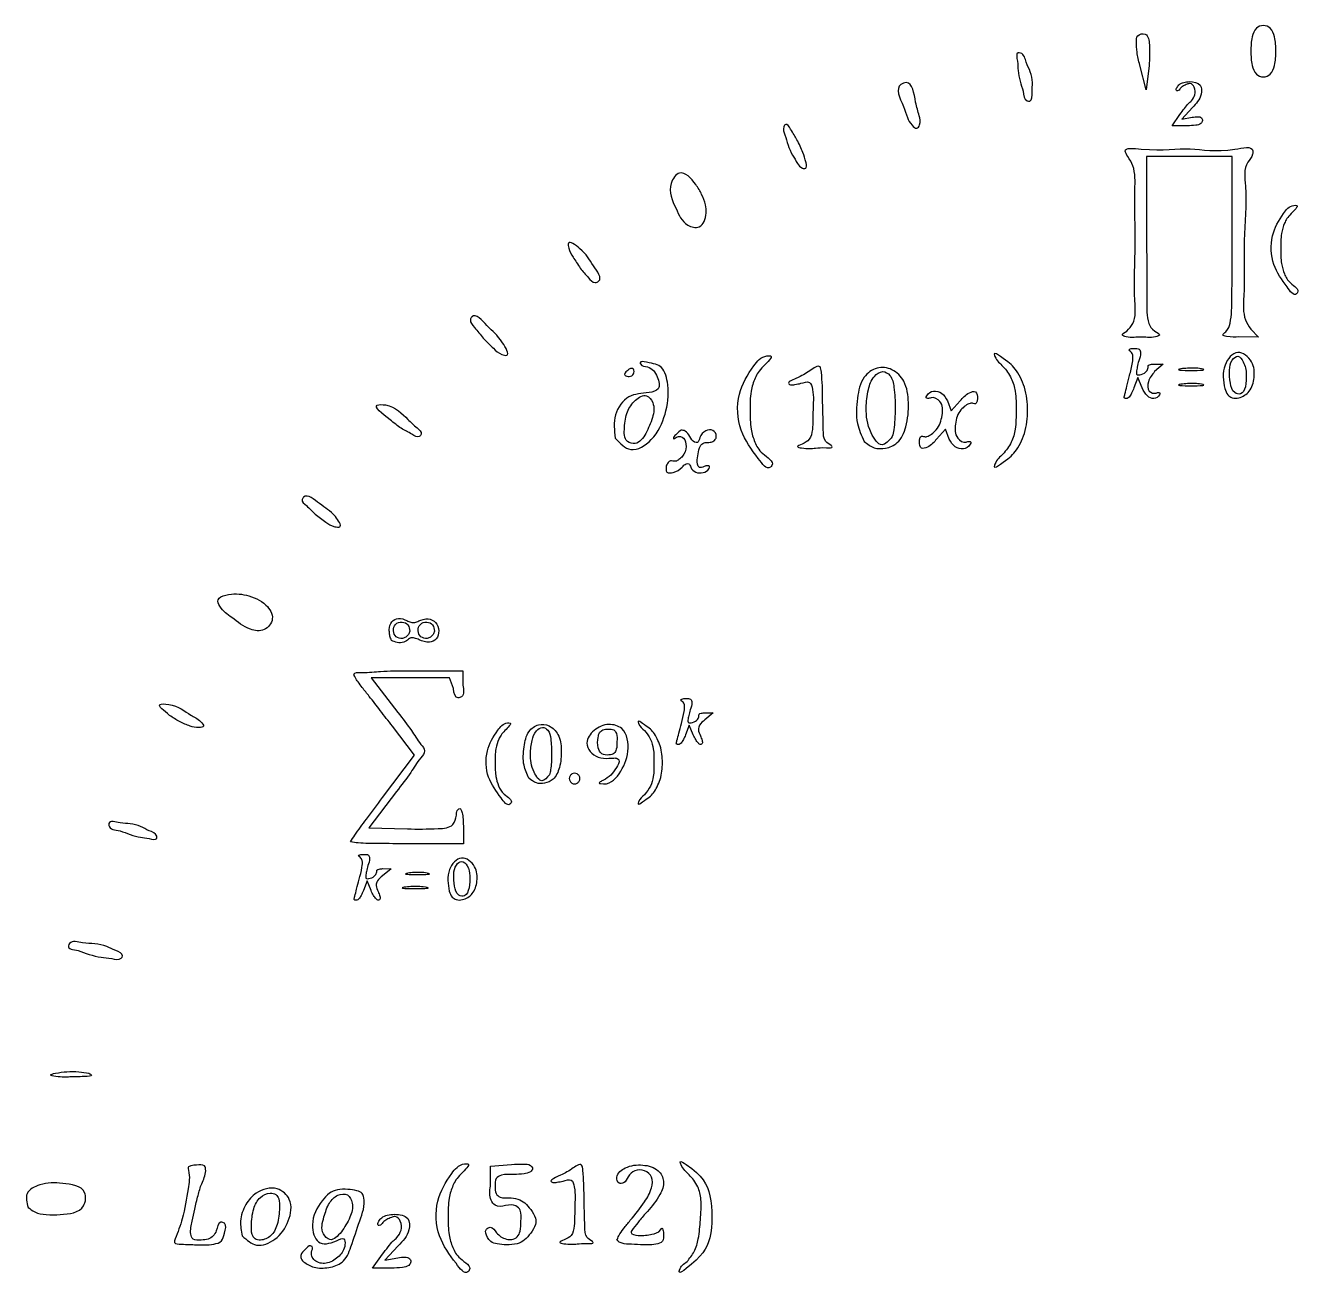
# Model space of a CAD drawing. Extents: x 376 to 676, y 43 to 343.
# Drawn here: x 375.6 to 528.4, y 193.4 to 343.2 of the extents above; entities that cross this region are included whole.
import ezdxf

# ---------------------------------------------------------------- set-up
doc = ezdxf.new("R2010")
doc.units = 0
doc.layers.get('0').update_dxf_attribs({"linetype": 'CONTINUOUS'})

msp = doc.modelspace()

# ---------------------------------------------------------------- linework, layer by layer
at = {"color": 7}
for p, q in [((522.54784, 340.167522), (522.54784, 340.167522)), ((510.015649, 335.544234), (509.228729, 338.490809)), ((510.353243, 338.463501), (510.015649, 335.544234)), ((495.251419, 335.371429), (495.251419, 335.371429)), ((480.921078, 333.537292), (480.921078, 333.537292)), ((515.558183, 333.414305), (514.286264, 332.017376)), ((513.106603, 331.217423), (514.052894, 332.585331)), ((514.286264, 332.017376), (515.516866, 332.244443)), ((514.927049, 331.217423), (513.106603, 331.217423)), ((467.594911, 327.683218), (467.594911, 327.683218)), ((515.181247, 327.53253), (510.035094, 327.53253)), ((510.035094, 327.53253), (510.035094, 317.425185)), ((520.327428, 327.53253), (515.181247, 327.53253)), ((520.327428, 317.334693), (520.327428, 327.53253)), ((453.629709, 321.290356), (453.629709, 321.290356)), ((442.149897, 314.134248), (442.149897, 314.134248)), ((526.887176, 311.896437), (526.887176, 311.896423)), ((430.487261, 305.753761), (430.487261, 305.753761)), ((507.69804, 306.600808), (507.69804, 306.600806)), ((523.459897, 305.883772), (521.110538, 305.898419)), ((522.539966, 306.830633), (523.459897, 305.883772)), ((512.048834, 302.62881), (511.007829, 301.735791)), ((511.015562, 302.644163), (512.048834, 302.62881)), ((447.445148, 301.407572), (447.445148, 301.407572)), ((509.00693, 301.047318), (508.539627, 299.780635)), ((509.509935, 299.780635), (509.00693, 301.047318)), ((514.174419, 302.068178), (514.174419, 302.068178)), ((514.174419, 300.22573), (514.174419, 300.22573)), ((519.421241, 299.695776), (519.421241, 299.695776)), ((521.896809, 299.906167), (521.896809, 299.906167)), ((486.188558, 298.219886), (486.629784, 297.027179)), ((486.629784, 297.027179), (487.709171, 298.219886)), ((507.35545, 298.629109), (507.35545, 298.629137)), ((419.344874, 295.955279), (419.344874, 295.955256)), ((485.949742, 294.840772), (484.870354, 293.648059)), ((486.390968, 293.648059), (485.949742, 294.840772)), ((446.34657, 293.756833), (446.34657, 293.756833)), ((450.021244, 294.323665), (450.021244, 294.323665)), ((476.185191, 293.366421), (476.185191, 293.366421)), ((479.560372, 293.952198), (479.560372, 293.952198)), ((482.811148, 293.359224), (482.811148, 293.359224)), ((468.751712, 293.053188), (468.751712, 293.053188)), ((492.832126, 291.832777), (492.832126, 291.832777)), ((452.452165, 290.422829), (452.452165, 290.422829)), ((463.480986, 291.326911), (463.480986, 291.326897)), ((410.370207, 284.628205), (410.370207, 284.628205)), ((400.373727, 272.249155), (400.373727, 272.249209)), ((421.707469, 270.603882), (421.707469, 270.603882)), ((424.669814, 270.603882), (424.669814, 270.603882)), ((419.529814, 269.50451), (419.529814, 269.504493)), ((421.548719, 265.836832), (428.081684, 265.836832)), ((428.081684, 265.836832), (428.058259, 264.14406)), ((421.786943, 264.990445), (417.087999, 264.990445)), ((417.087999, 264.990445), (420.283771, 260.840903)), ((426.485914, 264.990445), (421.786943, 264.990445)), ((426.928467, 263.720868), (426.485914, 264.990445)), ((392.908864, 260.511474), (392.908864, 260.511564)), ((458.096327, 260.798164), (457.08188, 259.953408)), ((457.119161, 260.812246), (458.096327, 260.798164)), ((422.275469, 255.732342), (419.622524, 259.197611)), ((455.219608, 259.345148), (454.777704, 258.181374)), ((455.695322, 258.181374), (455.219608, 259.345148)), ((446.543589, 257.372988), (446.543589, 257.372988)), ((453.657847, 257.12339), (453.657847, 257.123396)), ((418.43403, 250.645233), (422.275469, 255.732342)), ((435.994038, 252.959695), (435.994009, 252.959695)), ((438.457668, 253.38727), (438.457668, 253.38727)), ((440.83048, 252.929466), (440.83048, 252.929466)), ((444.928939, 252.720825), (444.928939, 252.720825)), ((420.131258, 251.392888), (416.782973, 247.004778)), ((432.645499, 250.62462), (432.645499, 250.624603)), ((449.837884, 250.993857), (449.837884, 250.993857)), ((386.964051, 246.674361), (386.964051, 246.674361)), ((416.782973, 247.004778), (421.446075, 246.884695)), ((428.134657, 247.216374), (428.134657, 245.100413)), ((414.592506, 245.329273), (414.59259, 245.329273)), ((428.134657, 245.100413), (421.363581, 245.100413)), ((419.459287, 242.109905), (418.444839, 241.265149)), ((418.48212, 242.123988), (419.459287, 242.109905)), ((421.469443, 241.594793), (421.469443, 241.594793)), ((416.582567, 240.656889), (416.140664, 239.493115)), ((417.058281, 239.493115), (416.582567, 240.656889)), ((421.038687, 239.901293), (421.038687, 239.901293)), ((415.020778, 238.435131), (415.020778, 238.435137)), ((426.431389, 239.415126), (426.431389, 239.415126)), ((428.807333, 239.810508), (428.807333, 239.810508)), ((381.960928, 232.290801), (381.960928, 232.290801)), ((379.220945, 217.605311), (379.220945, 217.606496)), ((431.372141, 206.456757), (433.900936, 206.65788)), ((431.372141, 204.042168), (431.372141, 206.456757)), ((375.938221, 201.500498), (375.938221, 201.500498)), ((405.502354, 198.665587), (405.502354, 198.665587)), ((393.568107, 197.719109), (393.568107, 197.719109)), ((401.618101, 198.085129), (401.618101, 198.085129)), ((413.507926, 198.562042), (413.507926, 198.562042)), ((431.004095, 197.883834), (431.004095, 197.883834)), ((440.222968, 197.596128), (440.222968, 197.596128)), ((446.544944, 197.559002), (446.544944, 197.559041)), ((417.246693, 194.206879), (418.435046, 195.875752)), ((420.325398, 196.887127), (418.728134, 195.18284)), ((408.955738, 194.975232), (408.955738, 194.975232)), ((419.532777, 194.206879), (417.246693, 194.206879)), ((418.728134, 195.18284), (420.27347, 195.459867)), ((427.246786, 194.798987), (427.246786, 194.798976)), ((454.949013, 194.991714), (454.948844, 194.991714))]:
    msp.add_line(p, q, dxfattribs=at)
for points, knots in [([(509.228729, 338.490809), (509.106058, 339.013236), (508.886121, 339.949897), (508.799562, 341.095214), (508.857718, 342.163692), (510.25557, 342.440091), (510.455289, 340.39206), (510.392997, 339.214808), (510.353243, 338.463501)], [0, 0, 0, 0, 1.594136, 2.858129, 3.566233, 4.481511, 5.869406, 8.317456, 8.317456, 8.317456, 8.317456]), ([(522.54784, 340.167522), (522.566064, 340.736976), (522.596392, 341.684671), (523.044471, 342.945178), (524.048531, 343.384006), (525.054063, 342.945178), (525.495518, 341.684675), (525.582251, 340.167522), (525.495517, 338.650369), (525.054063, 337.389866), (524.048531, 336.951037), (523.044471, 337.389866), (522.596392, 338.650374), (522.566064, 339.598068), (522.54784, 340.167522)], [0, 0, 0, 0, 1.720431, 2.863167, 3.7646, 4.666039, 5.808782, 7.529213, 9.249643, 10.392386, 11.293826, 12.195259, 13.337996, 15.058425, 15.058425, 15.058425, 15.058425]), ([(495.251419, 335.371429), (495.126308, 335.759863), (494.868053, 336.561671), (494.596552, 337.82436), (494.643232, 338.797429), (494.329634, 340.062202), (495.350394, 339.907554), (495.580017, 338.789482), (496.163659, 337.716414), (496.416813, 336.410185), (496.271742, 335.393825), (496.383585, 334.107714), (495.363443, 334.250657), (495.301468, 334.870697), (495.251419, 335.371429)], [0, 0, 0, 0, 1.236094, 2.551552, 3.67586, 4.69159, 4.995768, 6.28647, 7.543541, 8.858998, 9.999645, 11.102042, 11.401255, 12.657041, 12.657041, 12.657041, 12.657041]), ([(480.921078, 333.537292), (480.41451, 334.602325), (479.782686, 335.9307), (481.989114, 336.768267), (482.244044, 334.144828), (482.738518, 332.650728), (483.028177, 331.532343), (482.477298, 330.717972), (481.753288, 331.422729), (481.308932, 332.272185), (481.060237, 333.083382), (480.921078, 333.537292)], [0, 0, 0, 0, 2.661955, 3.320156, 5.927989, 7.610606, 8.7141, 9.246435, 9.907867, 11.00388, 12.396298, 12.396298, 12.396298, 12.396298]), ([(514.052894, 332.585331), (514.230256, 332.827589), (514.558662, 333.276155), (514.993399, 333.849311), (515.531643, 334.27925), (515.900239, 334.9511), (515.887551, 335.771889), (515.375041, 336.376238), (514.857618, 336.20055), (514.469037, 336.002838), (514.078183, 335.760562), (513.880848, 335.361357), (513.508718, 335.459514), (513.736409, 335.886901), (513.967598, 336.237956), (514.559358, 336.467772), (515.378679, 336.561755), (516.664165, 336.353866), (516.679478, 334.625051), (515.991604, 333.882302), (515.558183, 333.414305)], [0, 0, 0, 0, 0.902069, 1.670279, 2.143388, 2.958593, 3.862453, 4.515804, 4.898326, 5.36831, 5.845049, 6.306403, 6.428634, 6.817756, 7.269946, 7.850244, 8.559029, 9.871396, 10.979569, 12.86717, 12.86717, 12.86717, 12.86717]), ([(515.516866, 332.244443), (515.743564, 332.282033), (516.108141, 332.342486), (516.641766, 332.248676), (516.81299, 331.819001), (516.523836, 331.379983), (515.811044, 331.247416), (515.264299, 331.228865), (514.927049, 331.217423)], [0, 0, 0, 0, 0.698623, 1.123525, 1.478883, 1.882252, 2.518455, 3.542622, 3.542622, 3.542622, 3.542622]), ([(467.594911, 327.683218), (467.396871, 328.089313), (467.009157, 328.884346), (466.765498, 330.03814), (466.362364, 330.901966), (466.891931, 331.627887), (467.552252, 330.460068), (468.16376, 329.589149), (468.837317, 328.072785), (469.161608, 327.113427), (469.360086, 326.021824), (468.574958, 326.142823), (468.139147, 326.808373), (467.796985, 327.35839), (467.594911, 327.683218)], [0, 0, 0, 0, 1.343567, 2.630376, 3.60412, 3.967996, 4.766687, 6.269196, 7.962766, 9.249575, 9.907716, 10.307477, 11.106074, 12.258037, 12.258037, 12.258037, 12.258037]), ([(507.69804, 306.600806), (507.957592, 306.888972), (508.845776, 307.875075), (508.458819, 311.699185), (508.823668, 316.89993), (508.551136, 322.200527), (508.741444, 326.01433), (507.935032, 327.322947), (507.053937, 328.687288), (511.659497, 328.079828), (515.046789, 328.811489), (518.907278, 327.868853), (522.867257, 328.905038), (522.771642, 327.524691), (521.618334, 326.467421), (522.161226, 322.607629), (521.576334, 317.448239), (521.863974, 312.139), (521.53471, 308.36078), (522.304371, 307.189243), (522.539966, 306.830633)], [0, 0, 0, 0, 1.134304, 3.881572, 10.611012, 17.17381, 20.073505, 21.342678, 22.065624, 24.016744, 29.86955, 35.23957, 37.39711, 37.821396, 38.945249, 41.809631, 48.341712, 55.01153, 57.880106, 59.145531, 59.145531, 59.145531, 59.145531]), ([(453.629709, 321.290356), (453.164777, 322.270605), (452.458693, 323.759289), (454.182985, 326.283848), (455.925236, 324.401911), (456.710149, 323.043759), (457.18094, 321.838064), (457.335227, 320.501558), (456.730057, 318.755697), (454.489524, 319.304326), (453.964134, 320.517891), (453.629709, 321.290356)], [0, 0, 0, 0, 3.079084, 4.676146, 7.04802, 8.451791, 9.772504, 10.783606, 12.616193, 13.999992, 16.423342, 16.423342, 16.423342, 16.423342]), ([(526.887176, 311.896423), (526.272992, 312.749495), (524.982056, 314.542542), (524.835254, 317.985644), (526.13835, 320.308448), (527.189951, 321.678779), (528.440631, 321.691934), (527.09665, 320.488199), (526.590862, 319.63978), (526.117899, 318.107151), (526.158145, 316.488233), (526.126073, 314.854842), (526.554569, 313.407371), (527.119086, 312.330141), (528.483248, 311.560651), (527.723374, 310.709471), (527.276753, 311.343441), (526.887176, 311.896437)], [0, 0, 0, 0, 3.11399, 6.545213, 9.551255, 11.102764, 11.435604, 12.611005, 14.001543, 15.29242, 17.108598, 18.90508, 20.177048, 21.487873, 22.921393, 23.127613, 24.53596, 24.53596, 24.53596, 24.53596]), ([(442.149897, 314.134248), (441.852041, 314.588228), (441.332974, 315.379368), (440.787507, 316.264052), (440.599085, 317.628386), (442.871059, 316.006611), (443.277151, 314.941185), (444.961016, 312.759342), (443.71253, 312.2969), (442.978965, 313.17102), (442.463684, 313.769683), (442.149897, 314.134248)], [0, 0, 0, 0, 1.600905, 2.78986, 3.365902, 4.834724, 7.521579, 9.445858, 9.902665, 10.870573, 12.377911, 12.377911, 12.377911, 12.377911]), ([(510.035094, 317.425185), (510.072255, 315.126756), (510.124482, 311.896482), (510.027108, 307.930284), (510.742123, 306.692718), (511.869438, 306.123049), (510.557629, 305.72754), (509.369461, 306.005838), (508.155778, 305.72841), (506.873446, 306.122087), (507.388315, 306.420996), (507.69804, 306.600808)], [0, 0, 0, 0, 7.060001, 9.922319, 11.068791, 11.807243, 12.296352, 14.06604, 15.835728, 16.324837, 17.06329, 17.06329, 17.06329, 17.06329]), ([(521.110538, 305.898419), (520.684255, 305.867528), (520.117248, 305.826438), (518.968718, 306.094021), (519.843746, 306.687697), (520.251392, 308.088887), (520.300046, 311.875938), (520.316259, 315.108183), (520.327428, 317.334693)], [0, 0, 0, 0, 1.469664, 1.954827, 2.486009, 3.619227, 6.671357, 13.428203, 13.428203, 13.428203, 13.428203]), ([(430.487261, 305.753761), (430.169216, 306.17172), (429.652403, 306.850891), (428.792064, 307.745705), (429.476111, 308.936024), (431.408573, 306.661752), (432.384622, 306.065837), (433.846098, 303.498506), (432.441186, 303.835361), (431.63529, 304.632548), (430.909225, 305.341653), (430.487261, 305.753761)], [0, 0, 0, 0, 1.659672, 2.696918, 3.097473, 5.175799, 7.968172, 9.551558, 10.128405, 11.388097, 13.136017, 13.136017, 13.136017, 13.136017]), ([(492.832126, 291.832777), (493.200928, 292.288883), (493.91299, 293.169505), (494.409702, 295.030701), (494.403574, 297.090726), (494.413628, 299.165868), (493.902111, 300.993655), (492.91828, 302.392501), (492.016385, 303.046281), (491.662975, 304.155537), (493.300353, 303.007246), (494.355781, 302.241202), (495.619245, 299.741134), (495.87944, 297.093555), (495.619307, 294.445741), (494.355573, 291.946283), (493.300891, 291.178615), (491.662471, 290.032587), (492.018063, 291.137104), (492.465928, 291.519836), (492.832126, 291.832777)], [0, 0, 0, 0, 1.74162, 3.362613, 5.643746, 7.924878, 9.545871, 11.28749, 12.822855, 13.165266, 13.995462, 16.308094, 18.758081, 21.544669, 24.331258, 26.781246, 29.093876, 29.924071, 30.266482, 31.801844, 31.801844, 31.801844, 31.801844]), ([(507.35545, 298.629137), (507.385698, 298.763512), (507.48727, 299.214742), (507.711372, 300.089308), (508.037437, 301.351578), (508.331717, 302.554543), (508.479448, 303.604546), (508.243207, 304.079976), (507.842068, 304.307331), (508.187334, 304.53583), (508.57221, 304.459277), (509.208361, 304.568196), (509.420768, 303.783747), (509.107624, 303.118099), (508.938296, 302.32581), (508.845982, 301.823523), (508.804602, 301.259284), (509.552377, 301.395484), (510.034946, 301.668877), (510.257501, 302.136149), (510.204174, 302.514852), (510.608738, 302.626426), (510.861856, 302.637461), (511.015562, 302.644163)], [0, 0, 0, 0, 0.413139, 1.387316, 2.711759, 4.302309, 5.189508, 5.701037, 5.969981, 6.1604, 6.633302, 7.260798, 7.699267, 8.693206, 9.475508, 10.065821, 10.346372, 10.897981, 11.646725, 12.14376, 12.350054, 12.666312, 13.15529, 13.15529, 13.15529, 13.15529]), ([(519.421241, 299.695776), (519.261638, 300.631965), (518.981443, 302.275521), (520.87313, 304.675663), (522.93975, 302.991082), (523.041242, 301.078834), (522.571166, 299.342205), (521.350952, 298.557917), (520.350326, 298.520344), (519.68666, 298.957134), (519.518785, 299.424318), (519.421241, 299.695776)], [0, 0, 0, 0, 2.830463, 4.969111, 6.975744, 8.878044, 10.607953, 12.091376, 12.876613, 13.484775, 14.328258, 14.328258, 14.328258, 14.328258]), ([(446.34657, 293.756833), (446.232325, 294.692698), (446.007314, 296.535932), (447.783043, 299.104117), (449.880695, 299.07929), (451.830896, 299.526914), (451.436665, 301.296481), (450.60607, 302.388696), (449.428685, 302.363832), (449.274658, 303.036651), (450.745166, 302.692889), (452.147952, 302.524378), (452.881245, 299.584595), (452.4713, 296.62872), (451.177866, 293.645507), (448.211513, 291.765201), (446.930173, 293.133584), (446.34657, 293.756833)], [0, 0, 0, 0, 2.789414, 5.49389, 7.962245, 9.128041, 10.55239, 12.238308, 13.138571, 13.294314, 14.037825, 15.958168, 18.152253, 21.695624, 25.146464, 27.887777, 30.180679, 30.180679, 30.180679, 30.180679]), ([(463.480986, 291.326897), (462.685126, 292.3978), (461.018854, 294.639923), (460.822584, 299.001731), (462.520208, 301.934954), (463.879924, 303.638757), (465.484828, 303.658785), (463.757957, 302.141), (463.098191, 301.079205), (462.484878, 299.146358), (462.536237, 297.106464), (462.494953, 295.049107), (463.052239, 293.222713), (463.782949, 291.873111), (465.548212, 290.902524), (464.561105, 289.83051), (463.98441, 290.629465), (463.480986, 291.326911)], [0, 0, 0, 0, 3.949209, 8.268352, 12.073793, 14.06232, 14.493545, 15.986697, 17.753235, 19.381868, 21.668049, 23.929432, 25.533957, 27.198876, 29.022255, 29.285197, 31.091799, 31.091799, 31.091799, 31.091799]), ([(468.751712, 293.053188), (469.074416, 293.209885), (469.782885, 293.553902), (470.080263, 295.198742), (470.002125, 297.203852), (470.190568, 298.962652), (469.738155, 300.725631), (468.663084, 300.309103), (467.95387, 300.216209), (467.465147, 300.097594), (466.81711, 300.391723), (468.648866, 301.202865), (469.255218, 301.527436), (470.958448, 302.738904), (471.100317, 301.24279), (471.201798, 299.871577), (471.200994, 297.451219), (471.296749, 295.401719), (471.291741, 293.354829), (472.06076, 293.044189), (472.512738, 292.55802), (471.204121, 292.658203), (470.292015, 292.544799), (469.248477, 292.461691), (467.929709, 292.728083), (468.458576, 292.937252), (468.751712, 293.053188)], [0, 0, 0, 0, 1.021716, 2.243089, 4.60041, 7.068556, 7.989887, 9.006442, 9.750597, 10.272055, 10.491892, 11.570395, 13.486087, 14.785471, 15.435379, 17.090375, 19.405638, 22.345439, 23.802406, 24.615576, 24.794251, 25.479468, 26.801615, 28.458923, 28.970266, 29.606135, 29.606135, 29.606135, 29.606135]), ([(521.896809, 299.906167), (521.957175, 300.424985), (522.077301, 301.457409), (521.847838, 302.687383), (521.06004, 303.857754), (520.094225, 303.013834), (519.945353, 301.806539), (520.046404, 300.491195), (520.334918, 299.22514), (521.518982, 298.878256), (521.756604, 299.524726), (521.896809, 299.906167)], [0, 0, 0, 0, 1.537921, 3.060394, 3.985465, 4.803983, 6.032756, 7.620065, 8.852551, 9.56641, 10.593823, 10.593823, 10.593823, 10.593823]), ([(447.445148, 301.407572), (447.468087, 301.469071), (447.526749, 301.626337), (447.748288, 301.823459), (447.998246, 302.019717), (448.285638, 302.158087), (448.570214, 302.042717), (448.627352, 301.744029), (448.5513, 301.450761), (448.332718, 301.209793), (448.025554, 301.130707), (447.758619, 301.176211), (447.5238, 301.242004), (447.467591, 301.360326), (447.445148, 301.407572)], [0, 0, 0, 0, 0.194821, 0.498201, 0.861155, 1.168674, 1.396313, 1.668338, 1.987647, 2.291025, 2.59494, 2.88907, 3.116708, 3.268021, 3.268021, 3.268021, 3.268021]), ([(476.185191, 293.366421), (475.862793, 294.071323), (475.111644, 295.713656), (475.308841, 298.41508), (475.80672, 300.986923), (477.644232, 302.381927), (479.68761, 302.142145), (481.269046, 300.482328), (481.585037, 297.893789), (481.3861, 295.370885), (480.468556, 293.180725), (478.837492, 292.467585), (477.317265, 292.467812), (476.569308, 293.061519), (476.185191, 293.366421)], [0, 0, 0, 0, 2.29161, 5.339166, 7.964593, 9.854019, 11.640424, 13.630269, 16.247183, 19.153204, 21.322053, 22.867601, 24.222489, 25.652887, 25.652887, 25.652887, 25.652887]), ([(479.560372, 293.952198), (479.62536, 294.220048), (479.787879, 294.889862), (479.874633, 296.042015), (479.944253, 297.752874), (479.833859, 299.511001), (479.555994, 301.228376), (478.342976, 301.963885), (477.14356, 301.062062), (476.58827, 299.452901), (476.337706, 297.063027), (476.586895, 294.877997), (478.23136, 292.350295), (479.146648, 293.453523), (479.560372, 293.952198)], [0, 0, 0, 0, 0.825713, 2.064872, 3.457756, 5.945506, 7.442227, 8.405038, 9.573993, 11.27656, 13.510092, 16.57543, 18.496681, 20.081453, 20.081453, 20.081453, 20.081453]), ([(511.007829, 301.735791), (510.718598, 301.37032), (510.200135, 300.715194), (510.091089, 299.315089), (511.058856, 299.041419), (511.449413, 299.277547), (511.706162, 299.172037), (511.491761, 298.737335), (510.94785, 298.363816), (509.97532, 298.821365), (509.68109, 299.427843), (509.509935, 299.780635)], [0, 0, 0, 0, 1.419255, 2.544092, 3.424989, 3.72869, 3.881708, 4.084741, 4.887048, 5.722332, 6.883924, 6.883924, 6.883924, 6.883924]), ([(514.174419, 302.068178), (514.43431, 302.097835), (514.984494, 302.160618), (515.852651, 302.130241), (516.386014, 302.145865), (517.112863, 301.939756), (516.081589, 301.875966), (515.407031, 301.877828), (514.722725, 301.872252), (513.703988, 301.944519), (514.039939, 302.032828), (514.174419, 302.068178)], [0, 0, 0, 0, 0.791608, 1.675814, 2.467441, 2.76611, 3.213552, 4.284946, 5.356361, 5.80381, 6.102478, 6.102478, 6.102478, 6.102478]), ([(482.811148, 293.359224), (482.816917, 293.495757), (482.826537, 293.723425), (483.035315, 294.046264), (483.364029, 293.920307), (483.788488, 293.920931), (484.307411, 294.266858), (485.143451, 294.974756), (485.617471, 296.393126), (485.651364, 298.125635), (484.412223, 298.778776), (483.896839, 298.456723), (483.545977, 298.576291), (483.815129, 299.129253), (484.467527, 299.528553), (485.626927, 299.231398), (485.991214, 298.575307), (486.188558, 298.219886)], [0, 0, 0, 0, 0.418444, 0.697756, 0.952827, 1.345057, 1.963592, 2.744859, 4.613899, 6.29405, 7.446109, 7.857945, 8.061464, 8.318122, 9.304705, 10.301749, 11.480353, 11.480353, 11.480353, 11.480353]), ([(508.539627, 299.780635), (508.449326, 299.563722), (508.288754, 299.178009), (508.03451, 298.748758), (507.755825, 298.481661), (507.548007, 298.529277), (507.409192, 298.547441), (507.369583, 298.607631), (507.35545, 298.629109)], [0, 0, 0, 0, 0.698728, 1.242471, 1.54351, 1.725339, 1.859689, 1.934222, 1.934222, 1.934222, 1.934222]), ([(514.174419, 300.22573), (514.43431, 300.255388), (514.984493, 300.318172), (515.852652, 300.287795), (516.386014, 300.303417), (517.112863, 300.097307), (516.081589, 300.033521), (515.407031, 300.035382), (514.722726, 300.029807), (513.703988, 300.10207), (514.039939, 300.19038), (514.174419, 300.22573)], [0, 0, 0, 0, 0.791609, 1.675814, 2.467441, 2.76611, 3.213552, 4.284947, 5.356361, 5.80381, 6.102478, 6.102478, 6.102478, 6.102478]), ([(450.021244, 294.323665), (450.313442, 294.940192), (450.862641, 296.09898), (451.1319, 297.810609), (450.064935, 299.192927), (448.563371, 298.291701), (447.663919, 296.885878), (447.416902, 295.185891), (447.378554, 293.330309), (449.119757, 292.885845), (449.667511, 293.75948), (450.021244, 294.323665)], [0, 0, 0, 0, 2.05352, 3.859671, 4.949607, 6.376334, 8.052561, 9.992358, 11.690906, 12.658708, 14.423184, 14.423184, 14.423184, 14.423184]), ([(487.709171, 298.219886), (488.010234, 298.590497), (488.456349, 299.139668), (489.684166, 299.504825), (489.790016, 298.612953), (489.75107, 298.148028), (489.544613, 297.821233), (489.217177, 297.946098), (488.802345, 297.955576), (488.294622, 297.625976), (487.477727, 296.943521), (487.05219, 295.510791), (487.024434, 293.841442), (488.202106, 293.105205), (488.713872, 293.421135), (489.032976, 293.281705), (488.761722, 292.744945), (488.112914, 292.336878), (486.952321, 292.637318), (486.588214, 293.292909), (486.390968, 293.648059)], [0, 0, 0, 0, 1.478912, 2.191455, 3.02183, 3.440276, 3.719588, 3.974658, 4.361412, 4.959541, 5.710541, 7.534331, 9.23747, 10.363738, 10.743693, 10.93654, 11.192076, 12.178657, 13.175702, 14.354303, 14.354303, 14.354303, 14.354303]), ([(419.344874, 295.955256), (418.364973, 296.728429), (416.971353, 297.828041), (419.802999, 297.769526), (421.120403, 296.316309), (422.336144, 295.1689), (423.276663, 294.409894), (422.708898, 293.719874), (421.741547, 294.389781), (420.617258, 294.912022), (419.789871, 295.590415), (419.344874, 295.955279)], [0, 0, 0, 0, 2.338163, 3.32535, 6.531725, 8.031367, 8.910109, 9.278627, 10.21492, 11.663423, 13.349086, 13.349086, 13.349086, 13.349086]), ([(452.452165, 290.422829), (452.517325, 290.558897), (452.632435, 290.79927), (452.92889, 291.078302), (453.256668, 291.001278), (453.615539, 290.945005), (454.025123, 291.206246), (454.592976, 291.716678), (454.942448, 292.66925), (454.688052, 293.827443), (453.889073, 294.099265), (453.302542, 293.563554), (453.362149, 294.013264), (453.776504, 294.232011), (454.14601, 294.794356), (454.898354, 294.601788), (455.314486, 293.973993), (455.620655, 293.307486), (456.34384, 293.166865), (456.463497, 294.050303), (457.045496, 294.667082), (458.110905, 294.882378), (458.556323, 294.09975), (458.353918, 293.538765), (457.945039, 293.260258), (457.419337, 293.248025), (456.78529, 293.201827), (456.350465, 292.5032), (456.256406, 291.633997), (456.081854, 290.85799), (456.394985, 290.098783), (456.990493, 290.330877), (457.32805, 290.489892), (457.725387, 290.408384), (457.480911, 289.867214), (456.903466, 289.541448), (455.951138, 289.575254), (455.404025, 290.103978), (455.259103, 290.725885), (454.710961, 290.682578), (454.23175, 290.102133), (453.55939, 289.601155), (452.355948, 289.524272), (452.42066, 290.128612), (452.452165, 290.422829)], [0, 0, 0, 0, 0.459439, 0.811623, 1.086446, 1.412988, 1.879402, 2.454343, 3.713344, 4.75043, 5.5907, 5.975259, 6.103162, 6.673383, 7.372685, 7.841837, 8.706286, 9.580113, 9.915188, 10.55268, 11.628725, 12.487057, 13.317582, 13.735929, 14.183869, 14.699658, 15.312309, 15.962712, 16.93464, 17.940184, 18.397634, 18.973507, 19.432782, 19.653647, 19.911353, 20.795122, 21.672266, 22.522089, 22.969796, 23.2838, 23.910993, 25.150504, 25.923662, 26.657164, 26.657164, 26.657164, 26.657164]), ([(484.870354, 293.648059), (484.5714, 293.273455), (484.128409, 292.718367), (482.885749, 292.381323), (482.83725, 293.017073), (482.811148, 293.359224)], [0, 0, 0, 0, 1.478911, 2.191454, 3.02183, 3.02183, 3.02183, 3.02183]), ([(410.370207, 284.628205), (410.052707, 284.956871), (409.544941, 285.482494), (408.628609, 286.212549), (409.347989, 287.255684), (411.207935, 285.476253), (412.365243, 285.062467), (413.747782, 283.008864), (412.414954, 283.130035), (411.549269, 283.734365), (410.800492, 284.302009), (410.370207, 284.628205)], [0, 0, 0, 0, 1.484634, 2.374316, 2.706071, 4.7567, 7.218722, 8.535317, 9.133086, 10.314646, 11.910937, 11.910937, 11.910937, 11.910937]), ([(400.373727, 272.249209), (399.836732, 272.609297), (399.082668, 273.114943), (398.485163, 274.547817), (400.227554, 275.193945), (402.150566, 275.031053), (404.369421, 274.140568), (405.627503, 272.149282), (404.320341, 270.475194), (402.168233, 270.797647), (401.057708, 271.695908), (400.373727, 272.249155)], [0, 0, 0, 0, 1.976002, 2.774765, 3.859438, 6.328378, 8.961394, 10.755204, 12.395058, 14.034491, 16.663397, 16.663397, 16.663397, 16.663397]), ([(419.529814, 269.504493), (419.477613, 269.595724), (419.346794, 269.824353), (419.279422, 270.270484), (419.207457, 270.930058), (419.423803, 271.784865), (420.397781, 272.285632), (421.195063, 271.957303), (421.791487, 271.642648), (422.317087, 271.626413), (422.966831, 271.927865), (423.848887, 272.227216), (424.926945, 271.718597), (425.274074, 270.677937), (425.024209, 269.605612), (423.924567, 269.142688), (423.018639, 269.499856), (422.329876, 269.773924), (421.845108, 269.858316), (421.473313, 269.5486), (420.979547, 269.216834), (420.199917, 269.173442), (419.740799, 269.400272), (419.529814, 269.50451)], [0, 0, 0, 0, 0.313327, 0.785221, 1.329332, 2.32315, 3.203211, 4.233655, 4.746284, 5.229818, 5.73643, 6.889448, 7.892725, 8.934799, 9.962763, 10.868492, 12.11632, 12.727773, 13.161254, 13.466198, 14.119272, 14.943288, 15.643945, 15.643945, 15.643945, 15.643945]), ([(421.707469, 270.603882), (421.672767, 270.876959), (421.602762, 271.427833), (420.768172, 271.801136), (419.912695, 271.521871), (419.632852, 270.654055), (419.996425, 269.866822), (420.730307, 269.630048), (421.237323, 269.883271), (421.561336, 270.189692), (421.659488, 270.467888), (421.707469, 270.603882)], [0, 0, 0, 0, 0.776765, 1.566955, 2.377001, 3.187039, 3.977229, 4.753985, 5.181057, 5.627624, 6.054692, 6.054692, 6.054692, 6.054692]), ([(424.669814, 270.603882), (424.635118, 270.876959), (424.565124, 271.427834), (423.730533, 271.801137), (422.875071, 271.521862), (422.595201, 270.654062), (422.958772, 269.86682), (423.692651, 269.630047), (424.199664, 269.883271), (424.523667, 270.189696), (424.621829, 270.467889), (424.669814, 270.603882)], [0, 0, 0, 0, 0.776762, 1.56695, 2.376983, 3.187028, 3.977215, 4.753969, 5.181036, 5.627599, 6.054671, 6.054671, 6.054671, 6.054671]), ([(419.622524, 259.197611), (419.132997, 259.833896), (418.212299, 261.030613), (417.004785, 262.593138), (416.109145, 263.705374), (415.510788, 264.478728), (415.207637, 264.967396), (414.838167, 265.674944), (416.680027, 265.601978), (418.382241, 265.868221), (420.373922, 265.848478), (421.548719, 265.836832)], [0, 0, 0, 0, 2.40982, 4.532361, 5.908201, 6.728323, 7.397822, 7.782599, 8.674316, 10.999242, 14.342822, 14.342822, 14.342822, 14.342822]), ([(428.058259, 264.14406), (428.162179, 263.591234), (428.297781, 262.869861), (427.149416, 262.412412), (427.022826, 263.162075), (426.928467, 263.720868)], [0, 0, 0, 0, 1.40448, 1.832681, 3.086286, 3.086286, 3.086286, 3.086286]), ([(392.908864, 260.511564), (392.206371, 261.066075), (391.077695, 261.956991), (393.737199, 261.82783), (395.044851, 260.702135), (396.383037, 260.068106), (397.19976, 259.155638), (396.149994, 258.960589), (395.293843, 259.240815), (394.052842, 259.719089), (393.294395, 260.244433), (392.908864, 260.511474)], [0, 0, 0, 0, 1.744069, 2.802147, 5.762464, 7.18903, 7.790857, 8.37934, 9.447997, 10.812728, 12.223624, 12.223624, 12.223624, 12.223624]), ([(453.657847, 257.123396), (453.68643, 257.246861), (453.782432, 257.661544), (453.99443, 258.464915), (454.302693, 259.624753), (454.581083, 260.728018), (454.720761, 261.697494), (454.496031, 262.132105), (454.118015, 262.340584), (454.44703, 262.551362), (454.807742, 262.478116), (455.405072, 262.584581), (455.612859, 261.86082), (455.314086, 261.247078), (455.155519, 260.520294), (455.066026, 260.058052), (455.031038, 259.53483), (455.732707, 259.667468), (456.188773, 259.911302), (456.401536, 260.344673), (456.353016, 260.696214), (456.736096, 260.795092), (456.974239, 260.805757), (457.119161, 260.812246)], [0, 0, 0, 0, 0.38012, 1.276715, 2.495798, 3.959188, 4.774344, 5.248279, 5.498826, 5.676793, 6.123879, 6.717029, 7.121445, 8.03589, 8.755837, 9.298588, 9.556387, 10.07804, 10.780733, 11.239148, 11.428721, 11.726086, 12.188373, 12.188373, 12.188373, 12.188373]), ([(420.283771, 260.840903), (420.843663, 260.123831), (421.82301, 258.869549), (422.736498, 257.367693), (423.71734, 256.22433), (422.690504, 255.054672), (421.746292, 253.473043), (420.719092, 252.150015), (420.131258, 251.392888)], [0, 0, 0, 0, 2.687851, 4.701512, 5.611712, 6.56063, 8.675946, 11.506055, 11.506055, 11.506055, 11.506055]), ([(449.837884, 250.993857), (450.107086, 251.326783), (450.626842, 251.969577), (450.989415, 253.32812), (450.984943, 254.831796), (450.99228, 256.346507), (450.618903, 257.680665), (449.900766, 258.701727), (449.242458, 259.178941), (448.984469, 259.988614), (450.17964, 259.150427), (450.950039, 258.591295), (451.872293, 256.766411), (452.062221, 254.833862), (451.872338, 252.90114), (450.949886, 251.076704), (450.180035, 250.516378), (448.984101, 249.679847), (449.243682, 250.486064), (449.570589, 250.765431), (449.837884, 250.993857)], [0, 0, 0, 0, 1.271265, 2.454478, 4.119547, 5.784617, 6.96783, 8.239095, 9.359807, 9.609743, 10.215718, 11.90379, 13.692115, 15.726132, 17.760148, 19.548474, 21.236548, 21.842521, 22.092459, 23.21317, 23.21317, 23.21317, 23.21317]), ([(457.08188, 259.953408), (456.846748, 259.772594), (456.458551, 259.474075), (456.215793, 258.718233), (456.543869, 258.105912), (456.724385, 257.596894), (456.852102, 257.166562), (456.556648, 256.946779), (456.242288, 257.236022), (455.957914, 257.61409), (455.788973, 257.979058), (455.695322, 258.181374)], [0, 0, 0, 0, 0.873264, 1.441737, 2.209445, 2.813023, 3.169103, 3.382294, 3.703704, 4.232308, 4.889814, 4.889814, 4.889814, 4.889814]), ([(432.645499, 250.624603), (432.064577, 251.406288), (430.848315, 253.042883), (430.705056, 256.226693), (431.94419, 258.367763), (432.9367, 259.611405), (434.108185, 259.626031), (432.847678, 258.518157), (432.366093, 257.743118), (431.918411, 256.332278), (431.955898, 254.843295), (431.925764, 253.341566), (432.33255, 252.008422), (432.865919, 251.023307), (434.154444, 250.314843), (433.433917, 249.532353), (433.012967, 250.115533), (432.645499, 250.62462)], [0, 0, 0, 0, 2.882646, 6.035322, 8.813027, 10.264524, 10.5793, 11.6692, 12.958649, 14.147437, 15.81619, 17.466845, 18.63804, 19.853321, 21.184259, 21.376188, 22.69489, 22.69489, 22.69489, 22.69489]), ([(435.994009, 252.959695), (435.75868, 253.474225), (435.210391, 254.673014), (435.354328, 256.644869), (435.717766, 258.522137), (437.059028, 259.540386), (438.550552, 259.365368), (439.704883, 258.153814), (439.935537, 256.264366), (439.79034, 254.422817), (439.120591, 252.824153), (437.930026, 252.30361), (436.820364, 252.303769), (436.274413, 252.737138), (435.994038, 252.959695)], [0, 0, 0, 0, 1.672718, 3.897223, 5.813605, 7.192765, 8.496713, 9.949152, 11.859321, 13.980514, 15.563622, 16.691771, 17.680747, 18.72483, 18.72483, 18.72483, 18.72483]), ([(438.457668, 253.38727), (438.505106, 253.582783), (438.623733, 254.071702), (438.687052, 254.912695), (438.737868, 256.161504), (438.657288, 257.444817), (438.454454, 258.698379), (437.569034, 259.23525), (436.693549, 258.576978), (436.288223, 257.402407), (436.105324, 255.657964), (436.28722, 254.063039), (437.487573, 252.217995), (438.155676, 253.023273), (438.457668, 253.38727)], [0, 0, 0, 0, 0.602715, 1.507215, 2.523927, 4.33981, 5.432315, 6.135104, 6.988354, 8.231111, 9.861433, 12.098919, 13.501305, 14.658084, 14.658084, 14.658084, 14.658084]), ([(444.928939, 252.720825), (445.238947, 252.908568), (445.883841, 253.29912), (446.397598, 254.131849), (446.963146, 254.972752), (446.546452, 255.395605), (446.093824, 255.402641), (445.348428, 255.323282), (444.296239, 255.398442), (443.285901, 256.082589), (442.695099, 257.416448), (443.775703, 258.881842), (445.428037, 259.625787), (447.741604, 258.979889), (448.091566, 256.021943), (447.05266, 253.558683), (445.59136, 252.066002), (444.331885, 252.374211), (444.638282, 252.613386), (444.810279, 252.676963), (444.928939, 252.720825)], [0, 0, 0, 0, 1.055646, 2.196009, 3.15317, 3.38703, 3.82465, 4.430922, 5.682248, 6.871111, 7.944101, 9.656983, 11.580406, 13.208598, 16.013964, 18.930781, 21.448505, 21.615302, 21.810309, 22.244137, 22.244137, 22.244137, 22.244137]), ([(446.543589, 257.372988), (446.566094, 257.697196), (446.600796, 258.197098), (446.178159, 258.889008), (445.491005, 258.848286), (444.881869, 258.843667), (444.388918, 258.448451), (444.241514, 257.647534), (444.155676, 256.75693), (444.657231, 255.758113), (445.511629, 255.713836), (446.222732, 255.866898), (446.567013, 256.559115), (446.5526, 257.059883), (446.543589, 257.372988)], [0, 0, 0, 0, 0.963225, 1.485215, 2.178145, 2.821138, 3.311603, 3.918444, 5.177153, 6.014584, 6.882937, 7.510297, 8.072022, 9.00922, 9.00922, 9.00922, 9.00922]), ([(454.777704, 258.181374), (454.692304, 257.982062), (454.540187, 257.627043), (454.298664, 257.231259), (454.035299, 256.987696), (453.840112, 257.031899), (453.709294, 257.04782), (453.671282, 257.103654), (453.657847, 257.12339)], [0, 0, 0, 0, 0.645135, 1.149131, 1.431136, 1.60307, 1.729784, 1.799061, 1.799061, 1.799061, 1.799061]), ([(440.83048, 252.929466), (440.84811, 253.041143), (440.882899, 253.261515), (441.135402, 253.503894), (441.464691, 253.594847), (441.797479, 253.503896), (442.039654, 253.261511), (442.130667, 252.929468), (442.039653, 252.597426), (441.797478, 252.355043), (441.464691, 252.264091), (441.135403, 252.355045), (440.882901, 252.597422), (440.84811, 252.817791), (440.83048, 252.929466)], [0, 0, 0, 0, 0.33137, 0.653891, 0.985263, 1.316629, 1.63914, 1.970508, 2.301871, 2.624382, 2.955748, 3.28712, 3.60964, 3.941006, 3.941006, 3.941006, 3.941006]), ([(414.59259, 245.329273), (414.766066, 245.601432), (415.361791, 246.536041), (416.676822, 248.285437), (417.789926, 249.78025), (418.43403, 250.645233)], [0, 0, 0, 0, 0.968041, 3.324301, 6.560287, 6.560287, 6.560287, 6.560287]), ([(421.446075, 246.884695), (422.618747, 246.873051), (424.36431, 246.855718), (426.932365, 247.03317), (427.2801, 248.275321), (427.319823, 248.916907), (427.446332, 249.212997), (427.770392, 249.419609), (428.0145, 248.860722), (428.094698, 248.211445), (428.12, 247.581366), (428.134657, 247.216374)], [0, 0, 0, 0, 3.680456, 5.478485, 6.683514, 7.087922, 7.411338, 7.650709, 8.010594, 8.785826, 9.853219, 9.853219, 9.853219, 9.853219]), ([(386.964051, 246.674361), (386.345849, 246.743039), (385.625402, 246.823075), (385.601198, 247.973693), (387.071552, 247.503798), (388.163933, 247.572308), (389.435797, 247.232499), (390.38352, 246.651287), (391.362652, 246.369082), (391.396531, 245.4805), (390.303251, 245.817739), (389.386314, 245.843827), (388.161182, 246.208355), (387.36234, 246.519319), (386.964051, 246.674361)], [0, 0, 0, 0, 1.472641, 1.716202, 3.052325, 4.270842, 5.573512, 6.716047, 7.816583, 8.083341, 8.973093, 10.014138, 11.316825, 12.612152, 12.612152, 12.612152, 12.612152]), ([(421.363581, 245.100413), (420.227434, 245.113647), (418.280519, 245.136323), (416.014732, 245.134224), (414.901477, 245.2869), (414.592506, 245.329273)], [0, 0, 0, 0, 3.41076, 5.844721, 6.779742, 6.779742, 6.779742, 6.779742]), ([(415.020778, 238.435137), (415.049363, 238.558602), (415.145374, 238.973285), (415.357384, 239.776655), (415.665654, 240.936493), (415.944041, 242.039758), (416.0837, 243.00924), (415.858962, 243.443843), (415.480945, 243.652329), (415.809979, 243.863104), (416.170691, 243.789856), (416.768032, 243.896323), (416.975809, 243.172556), (416.677005, 242.558826), (416.518472, 241.832033), (416.428984, 241.369793), (416.393997, 240.846572), (417.095666, 240.979209), (417.551733, 241.223043), (417.764495, 241.656414), (417.715975, 242.007955), (418.099056, 242.106834), (418.337198, 242.117498), (418.48212, 242.123988)], [0, 0, 0, 0, 0.380121, 1.27672, 2.495805, 3.959193, 4.774349, 5.248287, 5.498834, 5.676806, 6.123912, 6.717061, 7.121475, 8.035924, 8.755866, 9.298616, 9.556415, 10.078068, 10.780761, 11.239176, 11.428749, 11.726114, 12.188401, 12.188401, 12.188401, 12.188401]), ([(426.431389, 239.415126), (426.283502, 240.279947), (426.022217, 241.807906), (427.810844, 243.986147), (429.746158, 242.462204), (429.859108, 240.682692), (429.401065, 239.078155), (428.250289, 238.369627), (427.313294, 238.334812), (426.685762, 238.732135), (426.524517, 239.165078), (426.431389, 239.415126)], [0, 0, 0, 0, 2.60054, 4.594611, 6.475184, 8.224167, 9.81894, 11.210462, 11.95306, 12.523328, 13.302977, 13.302977, 13.302977, 13.302977]), ([(428.807333, 239.810508), (428.865433, 240.297148), (428.973714, 241.204109), (428.773685, 242.348909), (427.969561, 243.208894), (427.089481, 242.491406), (426.918538, 241.352669), (427.02232, 240.151609), (427.31185, 238.903726), (428.515278, 238.740684), (428.696408, 239.404179), (428.807333, 239.810508)], [0, 0, 0, 0, 1.455896, 2.713386, 3.524543, 4.303998, 5.433504, 6.900462, 8.076637, 8.757679, 9.833737, 9.833737, 9.833737, 9.833737]), ([(421.469443, 241.594793), (421.715227, 241.622049), (422.235603, 241.679757), (423.056739, 241.651708), (423.560106, 241.666429), (424.248494, 241.47667), (423.272267, 241.418275), (422.635159, 241.419865), (421.988772, 241.414854), (421.024468, 241.481052), (421.342368, 241.562311), (421.469443, 241.594793)], [0, 0, 0, 0, 0.748481, 1.584684, 2.333165, 2.614774, 3.037638, 4.050845, 5.064058, 5.486936, 5.768538, 5.768538, 5.768538, 5.768538]), ([(418.444839, 241.265149), (418.209707, 241.084334), (417.821511, 240.785814), (417.578746, 240.029979), (417.906797, 239.41765), (418.087314, 238.908633), (418.215039, 238.478312), (417.919603, 238.258517), (417.605234, 238.54776), (417.320869, 238.925832), (417.15193, 239.290799), (417.058281, 239.493115)], [0, 0, 0, 0, 0.873265, 1.44174, 2.209442, 2.81302, 3.169101, 3.382275, 3.703696, 4.232297, 4.8898, 4.8898, 4.8898, 4.8898]), ([(421.038687, 239.901293), (421.292783, 239.928115), (421.846109, 239.986525), (422.749332, 239.963774), (423.29671, 239.965242), (424.132286, 239.803883), (423.114375, 239.719821), (422.403346, 239.730922), (421.720589, 239.738587), (420.612983, 239.771698), (420.932252, 239.868891), (421.038687, 239.901293)], [0, 0, 0, 0, 0.77462, 1.686832, 2.544144, 2.903437, 3.323573, 4.413347, 5.534094, 6.034736, 6.285099, 6.285099, 6.285099, 6.285099]), ([(416.140664, 239.493115), (416.055262, 239.293802), (415.903142, 238.938781), (415.66161, 238.543008), (415.398257, 238.299437), (415.203066, 238.343639), (415.072248, 238.359566), (415.034221, 238.415396), (415.020778, 238.435131)], [0, 0, 0, 0, 0.645138, 1.149137, 1.431132, 1.603067, 1.729788, 1.799078, 1.799078, 1.799078, 1.799078]), ([(381.960928, 232.290801), (381.321422, 232.394359), (380.539916, 232.520911), (381.128044, 233.58903), (382.511378, 233.113505), (383.898998, 233.195809), (385.349123, 232.855374), (386.276728, 232.33433), (387.434303, 231.920198), (386.957327, 231.076454), (385.855617, 231.44085), (384.634394, 231.451201), (383.266455, 231.805195), (382.383947, 232.133454), (381.960928, 232.290801)], [0, 0, 0, 0, 1.332412, 1.628269, 3.185884, 4.655598, 6.132602, 7.337305, 8.339477, 8.656721, 9.796543, 11.087509, 12.564541, 13.924336, 13.924336, 13.924336, 13.924336]), ([(383.223421, 217.584596), (383.374138, 217.498733), (383.835639, 217.235818), (382.10984, 217.163226), (381.002651, 217.145034), (379.832425, 217.095901), (378.315794, 217.364423), (378.921318, 217.525571), (379.220945, 217.605311)], [0, 0, 0, 0, 0.401888, 1.230596, 3.009126, 4.716563, 5.363673, 5.997522, 5.997522, 5.997522, 5.997522]), ([(379.220945, 217.606496), (379.679187, 217.670283), (380.612287, 217.800169), (381.962263, 217.805618), (382.829203, 217.653684), (383.223421, 217.584596)], [0, 0, 0, 0, 1.387625, 2.825572, 4.024718, 4.024718, 4.024718, 4.024718]), ([(393.568107, 197.719109), (393.882842, 198.51745), (394.643799, 200.447655), (395.023479, 203.28944), (395.39637, 205.259784), (395.03767, 206.340312), (395.59088, 206.567012), (396.177127, 206.537712), (397.148586, 206.7228), (397.332909, 205.475987), (396.704642, 204.41519), (396.311055, 202.851401), (395.897326, 201.364557), (395.656463, 199.813435), (395.288057, 198.627962), (395.701643, 197.468046), (396.692217, 197.591466), (397.500103, 197.62355), (398.192939, 198.052695), (398.593346, 198.76988), (398.720005, 199.877253), (399.842389, 199.545096), (399.435732, 198.442604), (399.288892, 197.360156), (397.799831, 196.945961), (396.144535, 197.016088), (394.812663, 197.06974), (393.380142, 197.097193), (393.520081, 197.560206), (393.568107, 197.719109)], [0, 0, 0, 0, 2.571134, 6.216416, 8.45147, 8.78193, 9.18331, 9.874731, 10.80553, 11.410911, 13.036728, 14.534231, 16.199574, 17.675886, 19.231686, 19.910902, 20.8798, 21.723033, 22.43369, 23.15005, 24.306294, 24.752729, 25.926261, 26.928677, 27.936309, 30.022937, 31.841509, 32.65981, 33.087391, 33.087391, 33.087391, 33.087391]), ([(427.246786, 194.798976), (426.475376, 195.836975), (424.860297, 198.010207), (424.670054, 202.238), (426.315515, 205.081098), (427.633456, 206.73255), (429.189045, 206.75196), (427.515241, 205.280805), (426.875736, 204.25164), (426.281277, 202.378177), (426.331061, 200.400962), (426.291045, 198.406817), (426.8312, 196.636544), (427.539438, 195.328388), (429.250463, 194.38765), (428.293717, 193.348558), (427.734742, 194.122967), (427.246786, 194.798987)], [0, 0, 0, 0, 3.827872, 8.014309, 11.702826, 13.630253, 14.048227, 15.495503, 17.207763, 18.786353, 21.002291, 23.194192, 24.749416, 26.363175, 28.13053, 28.385385, 30.136469, 30.136469, 30.136469, 30.136469]), ([(433.900936, 206.65788), (434.376479, 206.674833), (435.130205, 206.701702), (436.074658, 206.703434), (436.556625, 206.149877), (436.082187, 205.623772), (435.264043, 205.502783), (434.091961, 205.399186), (432.951452, 205.541774), (431.881113, 205.001007), (431.960566, 204.045168), (431.893566, 203.178118), (432.658352, 202.574882), (433.610431, 202.674778), (434.638632, 202.562065), (435.579759, 202.063154), (436.219724, 201.207971), (436.831862, 200.375842), (436.832385, 199.276588), (436.208063, 198.436299), (435.559662, 197.538865), (434.494093, 197.053998), (433.351976, 196.990516), (432.298088, 197.068916), (431.420335, 197.304885), (431.128857, 197.710302), (431.004095, 197.883834)], [0, 0, 0, 0, 1.439652, 2.281819, 2.745334, 3.211002, 4.012267, 5.23364, 6.717879, 7.464008, 8.399726, 9.298257, 9.940973, 11.006084, 12.063822, 13.027773, 14.08883, 15.254509, 16.02896, 17.194637, 18.301563, 19.31225, 20.573892, 21.688106, 22.524278, 23.150029, 23.150029, 23.150029, 23.150029]), ([(440.222968, 197.596128), (440.535748, 197.748013), (441.222435, 198.081466), (441.510672, 199.675757), (441.434943, 201.61926), (441.617584, 203.324024), (441.179045, 205.032823), (440.137031, 204.629102), (439.449619, 204.539065), (438.975911, 204.424092), (438.347787, 204.709191), (440.123261, 205.495407), (440.710985, 205.810009), (442.361892, 206.984255), (442.499396, 205.534105), (442.597763, 204.205021), (442.596983, 201.859029), (442.689795, 199.872499), (442.684939, 197.888508), (443.430319, 197.587405), (443.868419, 197.11618), (442.600012, 197.213278), (441.715935, 197.103355), (440.70447, 197.022818), (439.426234, 197.281019), (439.938843, 197.483756), (440.222968, 197.596128)], [0, 0, 0, 0, 0.990304, 2.174148, 4.459037, 6.851352, 7.744385, 8.729667, 9.450956, 9.956392, 10.169477, 11.214844, 13.071679, 14.331145, 14.961085, 16.565234, 18.809363, 21.658835, 23.071034, 23.859213, 24.032401, 24.696567, 25.978074, 27.584455, 28.080078, 28.6964, 28.6964, 28.6964, 28.6964]), ([(446.544944, 197.559041), (446.612475, 197.737385), (446.802403, 198.238967), (447.389548, 199.017141), (448.461001, 200.334512), (449.748074, 201.875369), (450.733578, 203.588778), (450.90921, 205.153155), (449.899596, 206.023459), (448.65851, 206.047659), (447.837234, 205.28155), (447.553422, 204.396528), (446.648617, 204.304064), (446.368487, 205.477655), (447.732633, 206.503936), (449.568058, 206.697074), (451.508801, 206.222903), (452.350281, 204.552737), (451.642449, 202.696187), (450.439041, 201.282915), (449.243428, 199.960745), (448.678425, 199.182154), (447.973133, 198.322894), (449.52551, 197.991923), (450.545105, 198.287259), (451.598801, 198.425044), (451.944154, 199.125969), (452.129616, 198.668644), (452.1092, 198.227819), (452.156347, 197.31016), (450.819781, 196.961231), (449.510878, 197.003014), (448.083465, 197.083626), (447.063128, 197.1383), (446.668983, 197.458297), (446.544944, 197.559002)], [0, 0, 0, 0, 0.570209, 1.603679, 2.892313, 5.683795, 7.584401, 8.848851, 9.971802, 11.14168, 12.246328, 13.13673, 13.685786, 14.415087, 15.925228, 18.054946, 20.012635, 21.427347, 23.069257, 25.58304, 27.097157, 28.248554, 28.795852, 29.730168, 31.390129, 32.574873, 32.808865, 33.042595, 33.586667, 34.435257, 35.285509, 37.147202, 38.564462, 39.592546, 40.064673, 40.064673, 40.064673, 40.064673]), ([(454.948844, 194.991714), (455.263846, 195.379194), (455.92262, 196.189546), (456.402632, 197.96162), (456.548387, 200.063776), (456.737756, 202.166629), (456.319912, 204.081344), (455.268281, 205.435286), (454.405858, 206.109801), (454.01243, 207.201182), (456.69079, 205.440458), (458.005399, 203.269307), (458.023517, 197.419007), (456.617339, 195.496707), (453.949225, 193.46492), (454.123506, 194.428036), (454.568119, 194.731629), (454.949013, 194.991714)], [0, 0, 0, 0, 1.48359, 3.102686, 5.385324, 7.832362, 9.387454, 11.172128, 12.690754, 13.05159, 13.827755, 18.530785, 23.543632, 28.22214, 29.123741, 29.34941, 30.698405, 30.698405, 30.698405, 30.698405]), ([(375.938221, 201.500498), (375.781621, 202.090434), (375.446763, 203.351895), (377.724328, 204.506635), (379.940824, 204.442316), (383.028458, 204.013305), (382.75019, 200.899594), (380.14922, 200.62064), (378.228169, 200.596986), (376.815462, 200.789833), (376.190273, 201.296307), (375.938221, 201.500498)], [0, 0, 0, 0, 1.639912, 3.506624, 6.24423, 9.083527, 10.690617, 13.665213, 15.352895, 16.775496, 17.736453, 17.736453, 17.736453, 17.736453]), ([(401.618101, 198.085129), (401.497608, 198.674505), (401.234965, 199.959197), (401.924983, 201.839614), (403.332382, 203.514748), (405.691544, 204.168313), (407.739656, 202.382731), (407.290365, 199.695456), (405.85548, 197.626373), (403.313956, 196.534276), (402.160857, 197.58878), (401.618101, 198.085129)], [0, 0, 0, 0, 1.778311, 3.876269, 5.715814, 8.276648, 10.200641, 12.78488, 15.500643, 17.799817, 19.844396, 19.844396, 19.844396, 19.844396]), ([(405.502354, 198.665587), (405.608004, 198.924209), (405.843836, 199.501505), (406.024085, 200.45366), (406.095397, 201.482819), (406.100028, 202.385506), (405.696856, 203.149518), (404.752312, 203.271988), (403.601593, 202.759908), (402.84084, 201.195989), (402.705233, 199.640764), (402.696806, 198.391495), (403.098044, 197.626994), (403.820909, 197.535744), (404.483772, 197.700964), (405.088835, 198.082362), (405.365518, 198.472595), (405.502354, 198.665587)], [0, 0, 0, 0, 0.836594, 1.867443, 2.88731, 3.932971, 4.565078, 5.248943, 6.534545, 8.110834, 10.169095, 11.21476, 11.846864, 12.53071, 13.183808, 13.904452, 14.609573, 14.609573, 14.609573, 14.609573]), ([(408.955738, 194.975232), (408.822434, 195.139766), (408.583745, 195.434378), (408.713677, 196.095759), (409.23117, 196.423936), (409.607311, 197.006544), (410.178054, 196.736591), (409.698981, 195.911451), (410.394098, 194.798553), (411.973848, 194.675863), (413.278365, 195.604009), (414.002774, 196.615273), (413.919301, 198.03252), (412.419706, 197.176075), (410.467576, 196.855811), (409.704388, 199.883418), (410.75718, 201.834605), (411.960412, 203.212861), (413.080234, 203.709274), (414.237559, 203.681063), (415.223087, 203.564311), (416.027489, 203.271603), (416.447227, 201.888516), (415.593345, 199.700535), (414.841241, 197.182276), (413.88113, 194.773097), (411.970676, 194.228976), (410.286762, 194.133679), (409.366972, 194.715225), (408.955738, 194.975232)], [0, 0, 0, 0, 0.606656, 1.086266, 1.791711, 2.488269, 2.716987, 3.372748, 4.585374, 6.016519, 7.611179, 9.139827, 9.859423, 10.796274, 12.938152, 15.10893, 18.224216, 19.476671, 20.518374, 21.780375, 22.866985, 23.578777, 24.119919, 26.929422, 30.238796, 32.372893, 34.075367, 35.839708, 37.266414, 37.266414, 37.266414, 37.266414]), ([(413.507926, 198.562042), (413.88085, 199.126371), (414.571474, 200.17146), (415.013229, 201.786962), (414.366224, 203.232894), (412.907793, 203.047558), (411.898701, 201.945572), (411.393329, 200.312868), (410.904801, 198.57847), (412.336524, 197.220408), (413.06223, 198.051576), (413.507926, 198.562042)], [0, 0, 0, 0, 2.023831, 3.747958, 4.878877, 6.042187, 7.408763, 9.188823, 11.239936, 12.27916, 13.933311, 13.933311, 13.933311, 13.933311]), ([(431.004095, 197.883834), (430.848589, 198.249273), (430.611509, 198.806413), (431.557077, 199.305918), (432.041352, 198.48201), (432.609851, 197.954376), (433.261703, 197.662857), (433.961461, 197.614795), (434.670676, 197.905292), (435.029182, 198.791641), (434.980782, 199.860845), (435.17399, 201.01781), (434.325811, 201.896349), (433.200528, 201.716473), (431.987254, 201.491858), (431.193694, 202.633389), (431.299777, 203.470878), (431.372141, 204.042168)], [0, 0, 0, 0, 0.992946, 1.513821, 2.521627, 3.226061, 3.939639, 4.588393, 5.304234, 6.062137, 7.255237, 8.585538, 9.295993, 10.537718, 11.807501, 12.588489, 14.264569, 14.264569, 14.264569, 14.264569]), ([(418.435046, 195.875752), (418.65776, 196.171356), (419.070472, 196.719141), (419.617534, 197.419179), (420.288804, 197.939634), (420.755381, 198.756874), (420.736023, 199.773421), (420.090626, 200.500697), (419.447172, 200.286549), (418.958716, 200.046157), (418.467671, 199.749364), (418.217215, 199.263557), (417.75552, 199.379933), (418.037011, 199.907126), (418.331933, 200.334114), (419.072818, 200.612928), (420.097385, 200.724643), (421.701947, 200.492028), (421.736639, 198.354187), (420.871918, 197.455263), (420.325398, 196.887127)], [0, 0, 0, 0, 1.112005, 2.060658, 2.646896, 3.648305, 4.751223, 5.561014, 6.040781, 6.627753, 7.220199, 7.792623, 7.945768, 8.421096, 8.978742, 9.703893, 10.593594, 12.237067, 13.589557, 15.912488, 15.912488, 15.912488, 15.912488]), ([(420.27347, 195.459867), (420.558153, 195.505052), (421.015557, 195.577653), (421.681231, 195.469581), (421.902454, 194.939915), (421.53162, 194.40057), (420.642691, 194.245312), (419.956504, 194.221551), (419.532777, 194.206879)], [0, 0, 0, 0, 0.877126, 1.409292, 1.844583, 2.340179, 3.136739, 4.422736, 4.422736, 4.422736, 4.422736])]:
    msp.add_open_spline(points, degree=3, knots=knots, dxfattribs=at)

doc.saveas('drawing.dxf')
